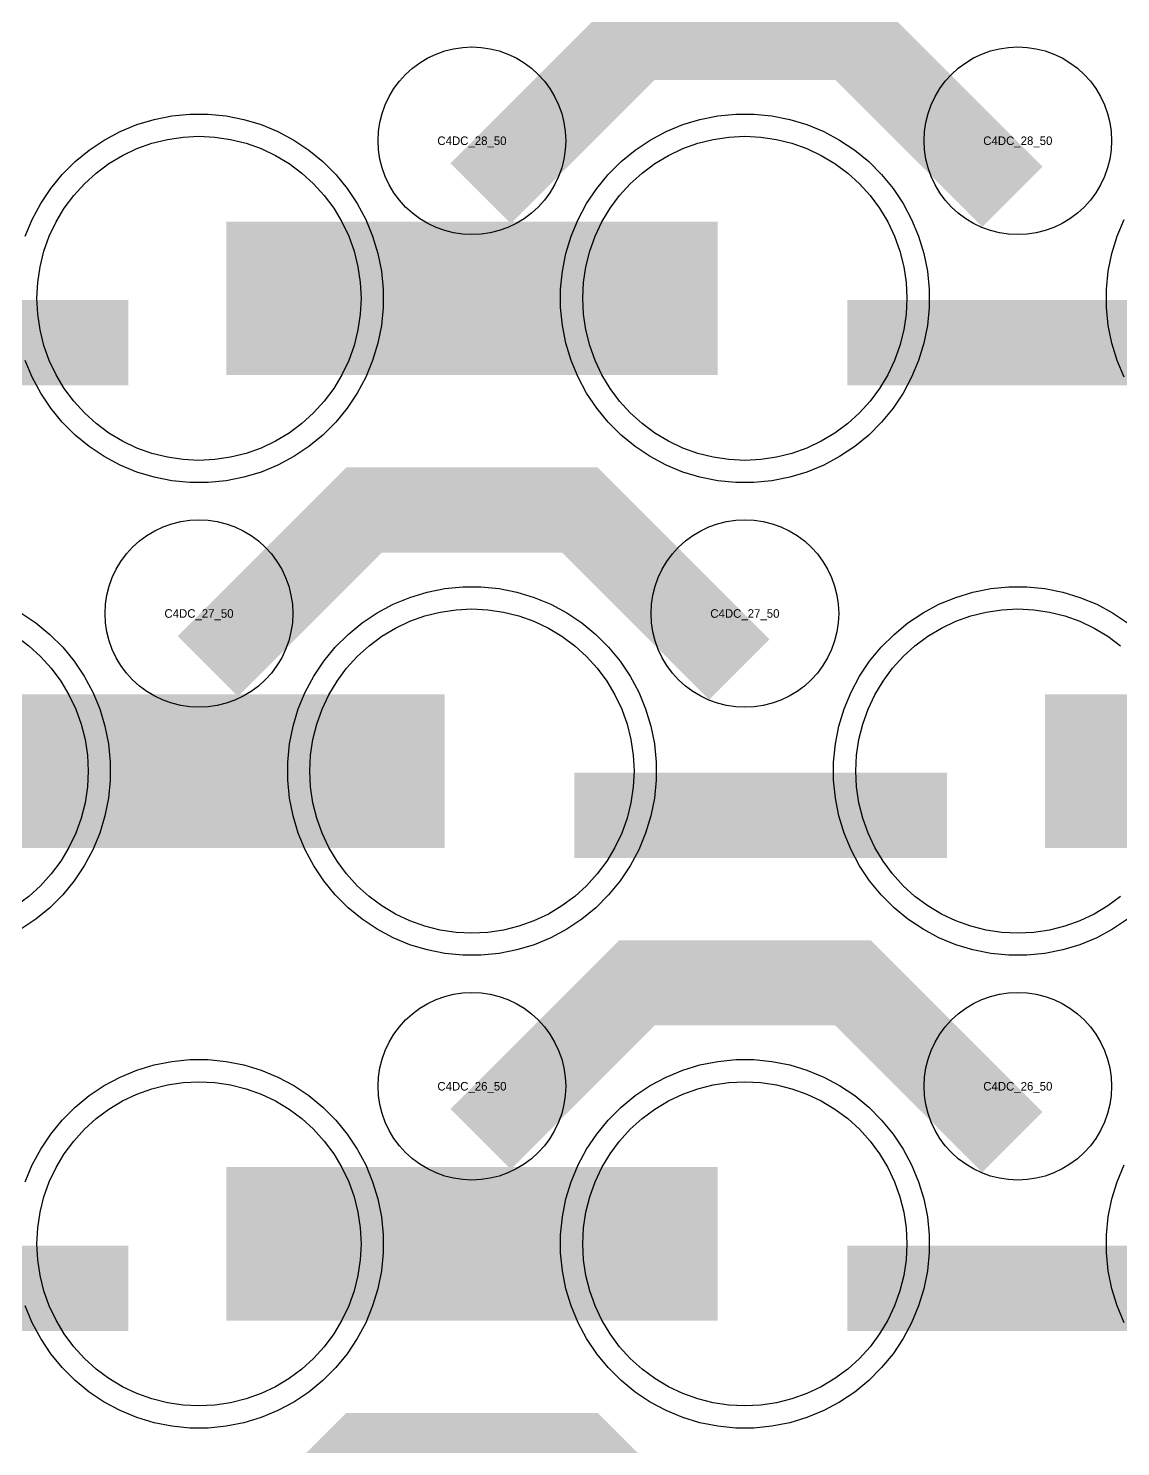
# Model space of a CAD drawing. Extents: x -11880 to 11880, y -14992 to 14992.
# Drawn here: x 3950 to 4270.1, y -11296.3 to -10880.6 of the extents above; entities that cross this region are included whole.
import ezdxf
from ezdxf.enums import TextEntityAlignment as Align

# ---------------------------------------------------------------- set-up
doc = ezdxf.new("R2010")
doc.units = 0
doc.header["$MEASUREMENT"] = 0
for name, color, linetype in [('GDS_775_DT_237', 138, 'CONTINUOUS'), ('RDL1_FS', 34, 'CONTINUOUS'), ('RDL_BS', 160, 'CONTINUOUS')]:
    doc.layers.add(name, color=color, linetype=linetype)

msp = doc.modelspace()

# ---------------------------------------------------------------- linework, layer by layer
at = {"layer": 'RDL1_FS', "color": 241, "true_color": 0xf7abae}
for points in [[(4000, -11007.279), (3995.343, -11007.05), (3990.732, -11006.366), (3986.209, -11005.234), (3981.819, -11003.662), (3977.605, -11001.67), (3973.605, -10999.272), (3969.86, -10996.494), (3966.406, -10993.364), (3963.276, -10989.91), (3960.498, -10986.165), (3958.1, -10982.165), (3956.108, -10977.951), (3954.536, -10973.561), (3953.404, -10969.038), (3952.72, -10964.427), (3952.491, -10959.77), (3952.72, -10955.113), (3953.404, -10950.502), (3954.536, -10945.979), (3956.108, -10941.589), (3958.1, -10937.375), (3960.498, -10933.375), (3963.276, -10929.63), (3966.406, -10926.176), (3969.86, -10923.046), (3973.605, -10920.268), (3977.605, -10917.87), (3981.819, -10915.878), (3986.209, -10914.306), (3990.732, -10913.174), (3995.343, -10912.49), (4000, -10912.261), (4004.657, -10912.49), (4009.268, -10913.174), (4013.791, -10914.306), (4018.181, -10915.878), (4022.395, -10917.87), (4026.395, -10920.268), (4030.14, -10923.046), (4033.594, -10926.176), (4036.724, -10929.63), (4039.502, -10933.375), (4041.9, -10937.375), (4043.892, -10941.589), (4045.464, -10945.979), (4046.596, -10950.502), (4047.28, -10955.113), (4047.509, -10959.77), (4047.28, -10964.427), (4046.596, -10969.038), (4045.464, -10973.561), (4043.892, -10977.951), (4041.9, -10982.165), (4039.502, -10986.165), (4036.724, -10989.91), (4033.594, -10993.364), (4030.14, -10996.494), (4026.395, -10999.272), (4022.395, -11001.67), (4018.181, -11003.662), (4013.791, -11005.234), (4009.268, -11006.366), (4004.657, -11007.05)], [(4160, -11007.279), (4155.343, -11007.05), (4150.732, -11006.366), (4146.209, -11005.234), (4141.819, -11003.662), (4137.605, -11001.67), (4133.605, -10999.272), (4129.86, -10996.494), (4126.406, -10993.364), (4123.276, -10989.91), (4120.498, -10986.165), (4118.1, -10982.165), (4116.108, -10977.951), (4114.536, -10973.561), (4113.404, -10969.038), (4112.72, -10964.427), (4112.491, -10959.77), (4112.72, -10955.113), (4113.404, -10950.502), (4114.536, -10945.979), (4116.108, -10941.589), (4118.1, -10937.375), (4120.498, -10933.375), (4123.276, -10929.63), (4126.406, -10926.176), (4129.86, -10923.046), (4133.605, -10920.268), (4137.605, -10917.87), (4141.819, -10915.878), (4146.209, -10914.306), (4150.732, -10913.174), (4155.343, -10912.49), (4160, -10912.261), (4164.657, -10912.49), (4169.268, -10913.174), (4173.791, -10914.306), (4178.181, -10915.878), (4182.395, -10917.87), (4186.395, -10920.268), (4190.14, -10923.046), (4193.594, -10926.176), (4196.724, -10929.63), (4199.502, -10933.375), (4201.9, -10937.375), (4203.892, -10941.589), (4205.464, -10945.979), (4206.596, -10950.502), (4207.28, -10955.113), (4207.509, -10959.77), (4207.28, -10964.427), (4206.596, -10969.038), (4205.464, -10973.561), (4203.892, -10977.951), (4201.9, -10982.165), (4199.502, -10986.165), (4196.724, -10989.91), (4193.594, -10993.364), (4190.14, -10996.494), (4186.395, -10999.272), (4182.395, -11001.67), (4178.181, -11003.662), (4173.791, -11005.234), (4169.268, -11006.366), (4164.657, -11007.05)], [(4080, -11145.844), (4075.343, -11145.615), (4070.732, -11144.931), (4066.209, -11143.799), (4061.819, -11142.227), (4057.605, -11140.235), (4053.605, -11137.837), (4049.86, -11135.059), (4046.406, -11131.929), (4043.276, -11128.475), (4040.498, -11124.73), (4038.1, -11120.73), (4036.108, -11116.516), (4034.536, -11112.126), (4033.404, -11107.603), (4032.72, -11102.992), (4032.491, -11098.335), (4032.72, -11093.678), (4033.404, -11089.067), (4034.536, -11084.544), (4036.108, -11080.154), (4038.1, -11075.94), (4040.498, -11071.94), (4043.276, -11068.195), (4046.406, -11064.741), (4049.86, -11061.611), (4053.605, -11058.833), (4057.605, -11056.435), (4061.819, -11054.443), (4066.209, -11052.871), (4070.732, -11051.739), (4075.343, -11051.055), (4080, -11050.826), (4084.657, -11051.055), (4089.268, -11051.739), (4093.791, -11052.871), (4098.181, -11054.443), (4102.395, -11056.435), (4106.395, -11058.833), (4110.14, -11061.611), (4113.594, -11064.741), (4116.724, -11068.195), (4119.502, -11071.94), (4121.9, -11075.94), (4123.892, -11080.154), (4125.464, -11084.544), (4126.596, -11089.067), (4127.28, -11093.678), (4127.509, -11098.335), (4127.28, -11102.992), (4126.596, -11107.603), (4125.464, -11112.126), (4123.892, -11116.516), (4121.9, -11120.73), (4119.502, -11124.73), (4116.724, -11128.475), (4113.594, -11131.929), (4110.14, -11135.059), (4106.395, -11137.837), (4102.395, -11140.235), (4098.181, -11142.227), (4093.791, -11143.799), (4089.268, -11144.931), (4084.657, -11145.615)]]:
    msp.add_lwpolyline(points, close=True, dxfattribs=at)
for points in [[(4008.002, -10959.77, 45, 45, 0), (4080.002, -10959.77, 45, 45, 0)], [(4080.002, -10959.77, 45, 45, 0), (4152.002, -10959.77, 45, 45, 0)], [(3928.002, -11098.335, 45, 45, 0), (4000.002, -11098.335, 45, 45, 0)], [(4000.002, -11098.335, 45, 45, 0), (4072.002, -11098.335, 45, 45, 0)], [(4248.002, -11098.335, 45, 45, 0), (4320.002, -11098.335, 45, 45, 0)]]:
    msp.add_lwpolyline(points, format="xyseb", dxfattribs=at)
for points in [[(4270.14, -11135.059), (4266.395, -11137.837), (4262.395, -11140.235), (4258.181, -11142.227), (4253.791, -11143.799), (4249.268, -11144.931), (4244.657, -11145.615), (4240, -11145.844), (4235.343, -11145.615), (4230.732, -11144.931), (4226.209, -11143.799), (4221.819, -11142.227), (4217.605, -11140.235), (4213.605, -11137.837), (4209.86, -11135.059), (4206.406, -11131.929), (4203.276, -11128.475), (4200.498, -11124.73), (4198.1, -11120.73), (4196.108, -11116.516), (4194.536, -11112.126), (4193.404, -11107.603), (4192.72, -11102.992), (4192.491, -11098.335), (4192.72, -11093.678), (4193.404, -11089.067), (4194.536, -11084.544), (4196.108, -11080.154), (4198.1, -11075.94), (4200.498, -11071.94), (4203.276, -11068.195), (4206.406, -11064.741), (4209.86, -11061.611), (4213.605, -11058.833), (4217.605, -11056.435), (4221.819, -11054.443), (4226.209, -11052.871), (4230.732, -11051.739), (4235.343, -11051.055), (4240, -11050.826), (4244.657, -11051.055), (4249.268, -11051.739), (4253.791, -11052.871), (4258.181, -11054.443), (4262.395, -11056.435), (4266.395, -11058.833), (4270.14, -11061.611)], [(3946.395, -11058.833), (3950.14, -11061.611), (3953.594, -11064.741), (3956.724, -11068.195), (3959.502, -11071.94), (3961.9, -11075.94), (3963.892, -11080.154), (3965.464, -11084.544), (3966.596, -11089.067), (3967.28, -11093.678), (3967.509, -11098.335), (3967.28, -11102.992), (3966.596, -11107.603), (3965.464, -11112.126), (3963.892, -11116.516), (3961.9, -11120.73), (3959.502, -11124.73), (3956.724, -11128.475), (3953.594, -11131.929), (3950.14, -11135.059), (3946.395, -11137.837)]]:
    msp.add_lwpolyline(points, dxfattribs=at)
at = {"layer": 'RDL1_FS'}
for points in [[(4000, -11284.409), (3995.343, -11284.18), (3990.732, -11283.496), (3986.209, -11282.364), (3981.819, -11280.792), (3977.605, -11278.8), (3973.605, -11276.402), (3969.86, -11273.624), (3966.406, -11270.494), (3963.276, -11267.04), (3960.498, -11263.295), (3958.1, -11259.295), (3956.108, -11255.081), (3954.536, -11250.691), (3953.404, -11246.168), (3952.72, -11241.557), (3952.491, -11236.9), (3952.72, -11232.243), (3953.404, -11227.632), (3954.536, -11223.109), (3956.108, -11218.719), (3958.1, -11214.505), (3960.498, -11210.505), (3963.276, -11206.76), (3966.406, -11203.306), (3969.86, -11200.176), (3973.605, -11197.398), (3977.605, -11195), (3981.819, -11193.008), (3986.209, -11191.436), (3990.732, -11190.304), (3995.343, -11189.62), (4000, -11189.391), (4004.657, -11189.62), (4009.268, -11190.304), (4013.791, -11191.436), (4018.181, -11193.008), (4022.395, -11195), (4026.395, -11197.398), (4030.14, -11200.176), (4033.594, -11203.306), (4036.724, -11206.76), (4039.502, -11210.505), (4041.9, -11214.505), (4043.892, -11218.719), (4045.464, -11223.109), (4046.596, -11227.632), (4047.28, -11232.243), (4047.509, -11236.9), (4047.28, -11241.557), (4046.596, -11246.168), (4045.464, -11250.691), (4043.892, -11255.081), (4041.9, -11259.295), (4039.502, -11263.295), (4036.724, -11267.04), (4033.594, -11270.494), (4030.14, -11273.624), (4026.395, -11276.402), (4022.395, -11278.8), (4018.181, -11280.792), (4013.791, -11282.364), (4009.268, -11283.496), (4004.657, -11284.18)], [(4160, -11284.409), (4155.343, -11284.18), (4150.732, -11283.496), (4146.209, -11282.364), (4141.819, -11280.792), (4137.605, -11278.8), (4133.605, -11276.402), (4129.86, -11273.624), (4126.406, -11270.494), (4123.276, -11267.04), (4120.498, -11263.295), (4118.1, -11259.295), (4116.108, -11255.081), (4114.536, -11250.691), (4113.404, -11246.168), (4112.72, -11241.557), (4112.491, -11236.9), (4112.72, -11232.243), (4113.404, -11227.632), (4114.536, -11223.109), (4116.108, -11218.719), (4118.1, -11214.505), (4120.498, -11210.505), (4123.276, -11206.76), (4126.406, -11203.306), (4129.86, -11200.176), (4133.605, -11197.398), (4137.605, -11195), (4141.819, -11193.008), (4146.209, -11191.436), (4150.732, -11190.304), (4155.343, -11189.62), (4160, -11189.391), (4164.657, -11189.62), (4169.268, -11190.304), (4173.791, -11191.436), (4178.181, -11193.008), (4182.395, -11195), (4186.395, -11197.398), (4190.14, -11200.176), (4193.594, -11203.306), (4196.724, -11206.76), (4199.502, -11210.505), (4201.9, -11214.505), (4203.892, -11218.719), (4205.464, -11223.109), (4206.596, -11227.632), (4207.28, -11232.243), (4207.509, -11236.9), (4207.28, -11241.557), (4206.596, -11246.168), (4205.464, -11250.691), (4203.892, -11255.081), (4201.9, -11259.295), (4199.502, -11263.295), (4196.724, -11267.04), (4193.594, -11270.494), (4190.14, -11273.624), (4186.395, -11276.402), (4182.395, -11278.8), (4178.181, -11280.792), (4173.791, -11282.364), (4169.268, -11283.496), (4164.657, -11284.18)]]:
    msp.add_lwpolyline(points, close=True, dxfattribs=at)
for points in [[(4008.002, -11236.9, 45, 45, 0), (4080.002, -11236.9, 45, 45, 0)], [(4080.002, -11236.9, 45, 45, 0), (4152.002, -11236.9, 45, 45, 0)]]:
    msp.add_lwpolyline(points, format="xyseb", dxfattribs=at)
at = {"layer": 'RDL_BS'}
for points in [[(4082.562, -10929.084, 25, 25, 0), (4128.377, -10883.269, 25, 25, 0), (4161.93, -10883.269, 25, 25, 0)], [(4238.401, -10929.983, 25, 25, 0), (4191.687, -10883.269, 25, 25, 0), (4161.929, -10883.269, 25, 25, 0)], [(4002.562, -11067.649, 25, 25, 0), (4048.377, -11021.834, 25, 25, 0), (4081.93, -11021.834, 25, 25, 0)], [(4158.401, -11068.548, 25, 25, 0), (4111.687, -11021.834, 25, 25, 0), (4081.929, -11021.834, 25, 25, 0)], [(4082.562, -11206.214, 25, 25, 0), (4128.377, -11160.399, 25, 25, 0), (4161.93, -11160.399, 25, 25, 0)], [(4238.401, -11207.113, 25, 25, 0), (4191.687, -11160.399, 25, 25, 0), (4161.929, -11160.399, 25, 25, 0)], [(3870.016, -11249.913, 25, 25, 0), (3979.281, -11249.913, 25, 25, 0)], [(4190.016, -11249.913, 25, 25, 0), (4299.281, -11249.913, 25, 25, 0)], [(4002.562, -11344.774, 25, 25, 0), (4048.377, -11298.959, 25, 25, 0), (4081.93, -11298.959, 25, 25, 0)], [(4158.401, -11345.673, 25, 25, 0), (4111.687, -11298.959, 25, 25, 0), (4081.929, -11298.959, 25, 25, 0)]]:
    msp.add_lwpolyline(points, format="xyseb", dxfattribs=at)
for points in [[(4080, -10941.076), (4077.307, -10940.944), (4074.635, -10940.548), (4072.016, -10939.891), (4069.481, -10938.984), (4067.044, -10937.832), (4064.72, -10936.439), (4062.557, -10934.836), (4060.558, -10933.024), (4058.746, -10931.025), (4057.143, -10928.862), (4055.75, -10926.538), (4054.598, -10924.101), (4053.691, -10921.566), (4053.034, -10918.947), (4052.638, -10916.275), (4052.506, -10913.582), (4052.638, -10910.889), (4053.034, -10908.217), (4053.691, -10905.598), (4054.598, -10903.063), (4055.75, -10900.626), (4057.143, -10898.302), (4058.746, -10896.139), (4060.558, -10894.14), (4062.557, -10892.328), (4064.72, -10890.725), (4067.044, -10889.332), (4069.481, -10888.18), (4072.016, -10887.273), (4074.635, -10886.616), (4077.307, -10886.22), (4080, -10886.088), (4082.693, -10886.22), (4085.365, -10886.616), (4087.984, -10887.273), (4090.519, -10888.18), (4092.956, -10889.332), (4095.28, -10890.725), (4097.443, -10892.328), (4099.442, -10894.14), (4101.254, -10896.139), (4102.857, -10898.302), (4104.25, -10900.626), (4105.402, -10903.063), (4106.309, -10905.598), (4106.966, -10908.217), (4107.362, -10910.889), (4107.494, -10913.582), (4107.362, -10916.275), (4106.966, -10918.947), (4106.309, -10921.566), (4105.402, -10924.101), (4104.25, -10926.538), (4102.857, -10928.862), (4101.254, -10931.025), (4099.442, -10933.024), (4097.443, -10934.836), (4095.28, -10936.439), (4092.956, -10937.832), (4090.519, -10938.984), (4087.984, -10939.891), (4085.365, -10940.548), (4082.693, -10940.944)], [(4240, -10941.076), (4237.307, -10940.944), (4234.635, -10940.548), (4232.016, -10939.891), (4229.481, -10938.984), (4227.044, -10937.832), (4224.72, -10936.439), (4222.557, -10934.836), (4220.558, -10933.024), (4218.746, -10931.025), (4217.143, -10928.862), (4215.75, -10926.538), (4214.598, -10924.101), (4213.691, -10921.566), (4213.034, -10918.947), (4212.638, -10916.275), (4212.506, -10913.582), (4212.638, -10910.889), (4213.034, -10908.217), (4213.691, -10905.598), (4214.598, -10903.063), (4215.75, -10900.626), (4217.143, -10898.302), (4218.746, -10896.139), (4220.558, -10894.14), (4222.557, -10892.328), (4224.72, -10890.725), (4227.044, -10889.332), (4229.481, -10888.18), (4232.016, -10887.273), (4234.635, -10886.616), (4237.307, -10886.22), (4240, -10886.088), (4242.693, -10886.22), (4245.365, -10886.616), (4247.984, -10887.273), (4250.519, -10888.18), (4252.956, -10889.332), (4255.28, -10890.725), (4257.443, -10892.328), (4259.442, -10894.14), (4261.254, -10896.139), (4262.857, -10898.302), (4264.25, -10900.626), (4265.402, -10903.063), (4266.309, -10905.598), (4266.966, -10908.217), (4267.362, -10910.889), (4267.494, -10913.582), (4267.362, -10916.275), (4266.966, -10918.947), (4266.309, -10921.566), (4265.402, -10924.101), (4264.25, -10926.538), (4262.857, -10928.862), (4261.254, -10931.025), (4259.442, -10933.024), (4257.443, -10934.836), (4255.28, -10936.439), (4252.956, -10937.832), (4250.519, -10938.984), (4247.984, -10939.891), (4245.365, -10940.548), (4242.693, -10940.944)], [(4000, -11079.641), (3997.307, -11079.509), (3994.635, -11079.113), (3992.016, -11078.456), (3989.481, -11077.549), (3987.044, -11076.397), (3984.72, -11075.004), (3982.557, -11073.401), (3980.558, -11071.589), (3978.746, -11069.59), (3977.143, -11067.427), (3975.75, -11065.103), (3974.598, -11062.666), (3973.691, -11060.131), (3973.034, -11057.512), (3972.638, -11054.84), (3972.506, -11052.147), (3972.638, -11049.454), (3973.034, -11046.782), (3973.691, -11044.163), (3974.598, -11041.628), (3975.75, -11039.191), (3977.143, -11036.867), (3978.746, -11034.704), (3980.558, -11032.705), (3982.557, -11030.893), (3984.72, -11029.29), (3987.044, -11027.897), (3989.481, -11026.745), (3992.016, -11025.838), (3994.635, -11025.181), (3997.307, -11024.785), (4000, -11024.653), (4002.693, -11024.785), (4005.365, -11025.181), (4007.984, -11025.838), (4010.519, -11026.745), (4012.956, -11027.897), (4015.28, -11029.29), (4017.443, -11030.893), (4019.442, -11032.705), (4021.254, -11034.704), (4022.857, -11036.867), (4024.25, -11039.191), (4025.402, -11041.628), (4026.309, -11044.163), (4026.966, -11046.782), (4027.362, -11049.454), (4027.494, -11052.147), (4027.362, -11054.84), (4026.966, -11057.512), (4026.309, -11060.131), (4025.402, -11062.666), (4024.25, -11065.103), (4022.857, -11067.427), (4021.254, -11069.59), (4019.442, -11071.589), (4017.443, -11073.401), (4015.28, -11075.004), (4012.956, -11076.397), (4010.519, -11077.549), (4007.984, -11078.456), (4005.365, -11079.113), (4002.693, -11079.509)], [(4160, -11079.641), (4157.307, -11079.509), (4154.635, -11079.113), (4152.016, -11078.456), (4149.481, -11077.549), (4147.044, -11076.397), (4144.72, -11075.004), (4142.557, -11073.401), (4140.558, -11071.589), (4138.746, -11069.59), (4137.143, -11067.427), (4135.75, -11065.103), (4134.598, -11062.666), (4133.691, -11060.131), (4133.034, -11057.512), (4132.638, -11054.84), (4132.506, -11052.147), (4132.638, -11049.454), (4133.034, -11046.782), (4133.691, -11044.163), (4134.598, -11041.628), (4135.75, -11039.191), (4137.143, -11036.867), (4138.746, -11034.704), (4140.558, -11032.705), (4142.557, -11030.893), (4144.72, -11029.29), (4147.044, -11027.897), (4149.481, -11026.745), (4152.016, -11025.838), (4154.635, -11025.181), (4157.307, -11024.785), (4160, -11024.653), (4162.693, -11024.785), (4165.365, -11025.181), (4167.984, -11025.838), (4170.519, -11026.745), (4172.956, -11027.897), (4175.28, -11029.29), (4177.443, -11030.893), (4179.442, -11032.705), (4181.254, -11034.704), (4182.857, -11036.867), (4184.25, -11039.191), (4185.402, -11041.628), (4186.309, -11044.163), (4186.966, -11046.782), (4187.362, -11049.454), (4187.494, -11052.147), (4187.362, -11054.84), (4186.966, -11057.512), (4186.309, -11060.131), (4185.402, -11062.666), (4184.25, -11065.103), (4182.857, -11067.427), (4181.254, -11069.59), (4179.442, -11071.589), (4177.443, -11073.401), (4175.28, -11075.004), (4172.956, -11076.397), (4170.519, -11077.549), (4167.984, -11078.456), (4165.365, -11079.113), (4162.693, -11079.509)], [(4080, -11218.206), (4077.307, -11218.074), (4074.635, -11217.678), (4072.016, -11217.021), (4069.481, -11216.114), (4067.044, -11214.962), (4064.72, -11213.569), (4062.557, -11211.966), (4060.558, -11210.154), (4058.746, -11208.155), (4057.143, -11205.992), (4055.75, -11203.668), (4054.598, -11201.231), (4053.691, -11198.696), (4053.034, -11196.077), (4052.638, -11193.405), (4052.506, -11190.712), (4052.638, -11188.019), (4053.034, -11185.347), (4053.691, -11182.728), (4054.598, -11180.193), (4055.75, -11177.756), (4057.143, -11175.432), (4058.746, -11173.269), (4060.558, -11171.27), (4062.557, -11169.458), (4064.72, -11167.855), (4067.044, -11166.462), (4069.481, -11165.31), (4072.016, -11164.403), (4074.635, -11163.746), (4077.307, -11163.35), (4080, -11163.218), (4082.693, -11163.35), (4085.365, -11163.746), (4087.984, -11164.403), (4090.519, -11165.31), (4092.956, -11166.462), (4095.28, -11167.855), (4097.443, -11169.458), (4099.442, -11171.27), (4101.254, -11173.269), (4102.857, -11175.432), (4104.25, -11177.756), (4105.402, -11180.193), (4106.309, -11182.728), (4106.966, -11185.347), (4107.362, -11188.019), (4107.494, -11190.712), (4107.362, -11193.405), (4106.966, -11196.077), (4106.309, -11198.696), (4105.402, -11201.231), (4104.25, -11203.668), (4102.857, -11205.992), (4101.254, -11208.155), (4099.442, -11210.154), (4097.443, -11211.966), (4095.28, -11213.569), (4092.956, -11214.962), (4090.519, -11216.114), (4087.984, -11217.021), (4085.365, -11217.678), (4082.693, -11218.074)], [(4240, -11218.206), (4237.307, -11218.074), (4234.635, -11217.678), (4232.016, -11217.021), (4229.481, -11216.114), (4227.044, -11214.962), (4224.72, -11213.569), (4222.557, -11211.966), (4220.558, -11210.154), (4218.746, -11208.155), (4217.143, -11205.992), (4215.75, -11203.668), (4214.598, -11201.231), (4213.691, -11198.696), (4213.034, -11196.077), (4212.638, -11193.405), (4212.506, -11190.712), (4212.638, -11188.019), (4213.034, -11185.347), (4213.691, -11182.728), (4214.598, -11180.193), (4215.75, -11177.756), (4217.143, -11175.432), (4218.746, -11173.269), (4220.558, -11171.27), (4222.557, -11169.458), (4224.72, -11167.855), (4227.044, -11166.462), (4229.481, -11165.31), (4232.016, -11164.403), (4234.635, -11163.746), (4237.307, -11163.35), (4240, -11163.218), (4242.693, -11163.35), (4245.365, -11163.746), (4247.984, -11164.403), (4250.519, -11165.31), (4252.956, -11166.462), (4255.28, -11167.855), (4257.443, -11169.458), (4259.442, -11171.27), (4261.254, -11173.269), (4262.857, -11175.432), (4264.25, -11177.756), (4265.402, -11180.193), (4266.309, -11182.728), (4266.966, -11185.347), (4267.362, -11188.019), (4267.494, -11190.712), (4267.362, -11193.405), (4266.966, -11196.077), (4266.309, -11198.696), (4265.402, -11201.231), (4264.25, -11203.668), (4262.857, -11205.992), (4261.254, -11208.155), (4259.442, -11210.154), (4257.443, -11211.966), (4255.28, -11213.569), (4252.956, -11214.962), (4250.519, -11216.114), (4247.984, -11217.021), (4245.365, -11217.678), (4242.693, -11218.074)], [(4157.356, -11290.9), (4152.062, -11290.383), (4146.835, -11289.337), (4141.795, -11287.806), (4136.885, -11285.775), (4132.223, -11283.283), (4127.809, -11280.336), (4123.708, -11276.974), (4119.926, -11273.192), (4116.564, -11269.091), (4113.617, -11264.677), (4111.125, -11260.015), (4109.094, -11255.105), (4107.563, -11250.065), (4106.517, -11244.838), (4106, -11239.544), (4106, -11234.256), (4106.517, -11228.962), (4107.563, -11223.735), (4109.094, -11218.695), (4111.125, -11213.785), (4113.617, -11209.123), (4116.564, -11204.709), (4119.926, -11200.608), (4123.708, -11196.826), (4127.809, -11193.464), (4132.223, -11190.517), (4136.885, -11188.025), (4141.795, -11185.994), (4146.835, -11184.463), (4152.062, -11183.417), (4157.356, -11182.9), (4162.644, -11182.9), (4167.938, -11183.417), (4173.165, -11184.463), (4178.205, -11185.994), (4183.115, -11188.025), (4187.777, -11190.517), (4192.191, -11193.464), (4196.292, -11196.826), (4200.074, -11200.608), (4203.436, -11204.709), (4206.383, -11209.123), (4208.875, -11213.785), (4210.906, -11218.695), (4212.437, -11223.735), (4213.483, -11228.962), (4214, -11234.256), (4214, -11239.544), (4213.483, -11244.838), (4212.437, -11250.065), (4210.906, -11255.105), (4208.875, -11260.015), (4206.383, -11264.677), (4203.436, -11269.091), (4200.074, -11273.192), (4196.292, -11276.974), (4192.191, -11280.336), (4187.777, -11283.283), (4183.115, -11285.775), (4178.205, -11287.806), (4173.165, -11289.337), (4167.938, -11290.383), (4162.644, -11290.9)]]:
    msp.add_lwpolyline(points, close=True, dxfattribs=at)
at = {"layer": 'RDL_BS', "color": 241, "true_color": 0xf7abae}
for points in [[(3949.094, -10941.565), (3951.125, -10936.655), (3953.617, -10931.993), (3956.564, -10927.579), (3959.926, -10923.478), (3963.708, -10919.696), (3967.809, -10916.334), (3972.223, -10913.387), (3976.885, -10910.895), (3981.795, -10908.864), (3986.835, -10907.333), (3992.062, -10906.287), (3997.356, -10905.77), (4002.644, -10905.77), (4007.938, -10906.287), (4013.165, -10907.333), (4018.205, -10908.864), (4023.115, -10910.895), (4027.777, -10913.387), (4032.191, -10916.334), (4036.292, -10919.696), (4040.074, -10923.478), (4043.436, -10927.579), (4046.383, -10931.993), (4048.875, -10936.655), (4050.906, -10941.565), (4052.437, -10946.605), (4053.483, -10951.832), (4054, -10957.126), (4054, -10962.414), (4053.483, -10967.708), (4052.437, -10972.935), (4050.906, -10977.975), (4048.875, -10982.885), (4046.383, -10987.547), (4043.436, -10991.961), (4040.074, -10996.062), (4036.292, -10999.844), (4032.191, -11003.206), (4027.777, -11006.153), (4023.115, -11008.645), (4018.205, -11010.676), (4013.165, -11012.207), (4007.938, -11013.253), (4002.644, -11013.77), (3997.356, -11013.77), (3992.062, -11013.253), (3986.835, -11012.207), (3981.795, -11010.676), (3976.885, -11008.645), (3972.223, -11006.153), (3967.809, -11003.206), (3963.708, -10999.844), (3959.926, -10996.062), (3956.564, -10991.961), (3953.617, -10987.547), (3951.125, -10982.885), (3949.094, -10977.975)], [(4271.125, -10982.885), (4269.094, -10977.975), (4267.563, -10972.935), (4266.517, -10967.708), (4266, -10962.414), (4266, -10957.126), (4266.517, -10951.832), (4267.563, -10946.605), (4269.094, -10941.565), (4271.125, -10936.655)], [(4272.191, -11141.771), (4267.777, -11144.718), (4263.115, -11147.21), (4258.205, -11149.241), (4253.165, -11150.772), (4247.938, -11151.818), (4242.644, -11152.335), (4237.356, -11152.335), (4232.062, -11151.818), (4226.835, -11150.772), (4221.795, -11149.241), (4216.885, -11147.21), (4212.223, -11144.718), (4207.809, -11141.771), (4203.708, -11138.409), (4199.926, -11134.627), (4196.564, -11130.526), (4193.617, -11126.112), (4191.125, -11121.45), (4189.094, -11116.54), (4187.563, -11111.5), (4186.517, -11106.273), (4186, -11100.979), (4186, -11095.691), (4186.517, -11090.397), (4187.563, -11085.17), (4189.094, -11080.13), (4191.125, -11075.22), (4193.617, -11070.558), (4196.564, -11066.144), (4199.926, -11062.043), (4203.708, -11058.261), (4207.809, -11054.899), (4212.223, -11051.952), (4216.885, -11049.46), (4221.795, -11047.429), (4226.835, -11045.898), (4232.062, -11044.852), (4237.356, -11044.335), (4242.644, -11044.335), (4247.938, -11044.852), (4253.165, -11045.898), (4258.205, -11047.429), (4263.115, -11049.46), (4267.777, -11051.952), (4272.191, -11054.899)], [(3947.777, -11051.952), (3952.191, -11054.899), (3956.292, -11058.261), (3960.074, -11062.043), (3963.436, -11066.144), (3966.383, -11070.558), (3968.875, -11075.22), (3970.906, -11080.13), (3972.437, -11085.17), (3973.483, -11090.397), (3974, -11095.691), (3974, -11100.979), (3973.483, -11106.273), (3972.437, -11111.5), (3970.906, -11116.54), (3968.875, -11121.45), (3966.383, -11126.112), (3963.436, -11130.526), (3960.074, -11134.627), (3956.292, -11138.409), (3952.191, -11141.771), (3947.777, -11144.718)]]:
    msp.add_lwpolyline(points, dxfattribs=at)
for points in [[(4157.356, -11013.77), (4152.062, -11013.253), (4146.835, -11012.207), (4141.795, -11010.676), (4136.885, -11008.645), (4132.223, -11006.153), (4127.809, -11003.206), (4123.708, -10999.844), (4119.926, -10996.062), (4116.564, -10991.961), (4113.617, -10987.547), (4111.125, -10982.885), (4109.094, -10977.975), (4107.563, -10972.935), (4106.517, -10967.708), (4106, -10962.414), (4106, -10957.126), (4106.517, -10951.832), (4107.563, -10946.605), (4109.094, -10941.565), (4111.125, -10936.655), (4113.617, -10931.993), (4116.564, -10927.579), (4119.926, -10923.478), (4123.708, -10919.696), (4127.809, -10916.334), (4132.223, -10913.387), (4136.885, -10910.895), (4141.795, -10908.864), (4146.835, -10907.333), (4152.062, -10906.287), (4157.356, -10905.77), (4162.644, -10905.77), (4167.938, -10906.287), (4173.165, -10907.333), (4178.205, -10908.864), (4183.115, -10910.895), (4187.777, -10913.387), (4192.191, -10916.334), (4196.292, -10919.696), (4200.074, -10923.478), (4203.436, -10927.579), (4206.383, -10931.993), (4208.875, -10936.655), (4210.906, -10941.565), (4212.437, -10946.605), (4213.483, -10951.832), (4214, -10957.126), (4214, -10962.414), (4213.483, -10967.708), (4212.437, -10972.935), (4210.906, -10977.975), (4208.875, -10982.885), (4206.383, -10987.547), (4203.436, -10991.961), (4200.074, -10996.062), (4196.292, -10999.844), (4192.191, -11003.206), (4187.777, -11006.153), (4183.115, -11008.645), (4178.205, -11010.676), (4173.165, -11012.207), (4167.938, -11013.253), (4162.644, -11013.77)], [(4077.356, -11152.335), (4072.062, -11151.818), (4066.835, -11150.772), (4061.795, -11149.241), (4056.885, -11147.21), (4052.223, -11144.718), (4047.809, -11141.771), (4043.708, -11138.409), (4039.926, -11134.627), (4036.564, -11130.526), (4033.617, -11126.112), (4031.125, -11121.45), (4029.094, -11116.54), (4027.563, -11111.5), (4026.517, -11106.273), (4026, -11100.979), (4026, -11095.691), (4026.517, -11090.397), (4027.563, -11085.17), (4029.094, -11080.13), (4031.125, -11075.22), (4033.617, -11070.558), (4036.564, -11066.144), (4039.926, -11062.043), (4043.708, -11058.261), (4047.809, -11054.899), (4052.223, -11051.952), (4056.885, -11049.46), (4061.795, -11047.429), (4066.835, -11045.898), (4072.062, -11044.852), (4077.356, -11044.335), (4082.644, -11044.335), (4087.938, -11044.852), (4093.165, -11045.898), (4098.205, -11047.429), (4103.115, -11049.46), (4107.777, -11051.952), (4112.191, -11054.899), (4116.292, -11058.261), (4120.074, -11062.043), (4123.436, -11066.144), (4126.383, -11070.558), (4128.875, -11075.22), (4130.906, -11080.13), (4132.437, -11085.17), (4133.483, -11090.397), (4134, -11095.691), (4134, -11100.979), (4133.483, -11106.273), (4132.437, -11111.5), (4130.906, -11116.54), (4128.875, -11121.45), (4126.383, -11126.112), (4123.436, -11130.526), (4120.074, -11134.627), (4116.292, -11138.409), (4112.191, -11141.771), (4107.777, -11144.718), (4103.115, -11147.21), (4098.205, -11149.241), (4093.165, -11150.772), (4087.938, -11151.818), (4082.644, -11152.335)]]:
    msp.add_lwpolyline(points, close=True, dxfattribs=at)
for points in [[(3870.016, -10972.783, 25, 25, 0), (3979.281, -10972.783, 25, 25, 0)], [(4190.016, -10972.783, 25, 25, 0), (4299.281, -10972.783, 25, 25, 0)], [(4110.016, -11111.348, 25, 25, 0), (4219.281, -11111.348, 25, 25, 0)]]:
    msp.add_lwpolyline(points, format="xyseb", dxfattribs=at)
at = {"layer": 'RDL_BS'}
for points in [[(3949.094, -11218.695), (3951.125, -11213.785), (3953.617, -11209.123), (3956.564, -11204.709), (3959.926, -11200.608), (3963.708, -11196.826), (3967.809, -11193.464), (3972.223, -11190.517), (3976.885, -11188.025), (3981.795, -11185.994), (3986.835, -11184.463), (3992.062, -11183.417), (3997.356, -11182.9), (4002.644, -11182.9), (4007.938, -11183.417), (4013.165, -11184.463), (4018.205, -11185.994), (4023.115, -11188.025), (4027.777, -11190.517), (4032.191, -11193.464), (4036.292, -11196.826), (4040.074, -11200.608), (4043.436, -11204.709), (4046.383, -11209.123), (4048.875, -11213.785), (4050.906, -11218.695), (4052.437, -11223.735), (4053.483, -11228.962), (4054, -11234.256), (4054, -11239.544), (4053.483, -11244.838), (4052.437, -11250.065), (4050.906, -11255.105), (4048.875, -11260.015), (4046.383, -11264.677), (4043.436, -11269.091), (4040.074, -11273.192), (4036.292, -11276.974), (4032.191, -11280.336), (4027.777, -11283.283), (4023.115, -11285.775), (4018.205, -11287.806), (4013.165, -11289.337), (4007.938, -11290.383), (4002.644, -11290.9), (3997.356, -11290.9), (3992.062, -11290.383), (3986.835, -11289.337), (3981.795, -11287.806), (3976.885, -11285.775), (3972.223, -11283.283), (3967.809, -11280.336), (3963.708, -11276.974), (3959.926, -11273.192), (3956.564, -11269.091), (3953.617, -11264.677), (3951.125, -11260.015), (3949.094, -11255.105)], [(4271.125, -11260.015), (4269.094, -11255.105), (4267.563, -11250.065), (4266.517, -11244.838), (4266, -11239.544), (4266, -11234.256), (4266.517, -11228.962), (4267.563, -11223.735), (4269.094, -11218.695), (4271.125, -11213.785)]]:
    msp.add_lwpolyline(points, dxfattribs=at)

# ---------------------------------------------------------------- texts
at = {"layer": 'GDS_775_DT_237'}
for s, p in [('C4DC_28_50', (4080, -10913.582)), ('C4DC_28_50', (4080, -10913.582)), ('C4DC_28_50', (4240, -10913.582)), ('C4DC_28_50', (4240, -10913.582)), ('C4DC_27_50', (4000, -11052.147)), ('C4DC_27_50', (4000, -11052.147)), ('C4DC_27_50', (4160, -11052.147)), ('C4DC_27_50', (4160, -11052.147)), ('C4DC_26_50', (4080, -11190.712)), ('C4DC_26_50', (4080, -11190.712)), ('C4DC_26_50', (4240, -11190.712)), ('C4DC_26_50', (4240, -11190.712))]:
    msp.add_text(s, height=2.5, dxfattribs=at).set_placement(p, align=Align.MIDDLE_CENTER)

doc.saveas('drawing.dxf')
